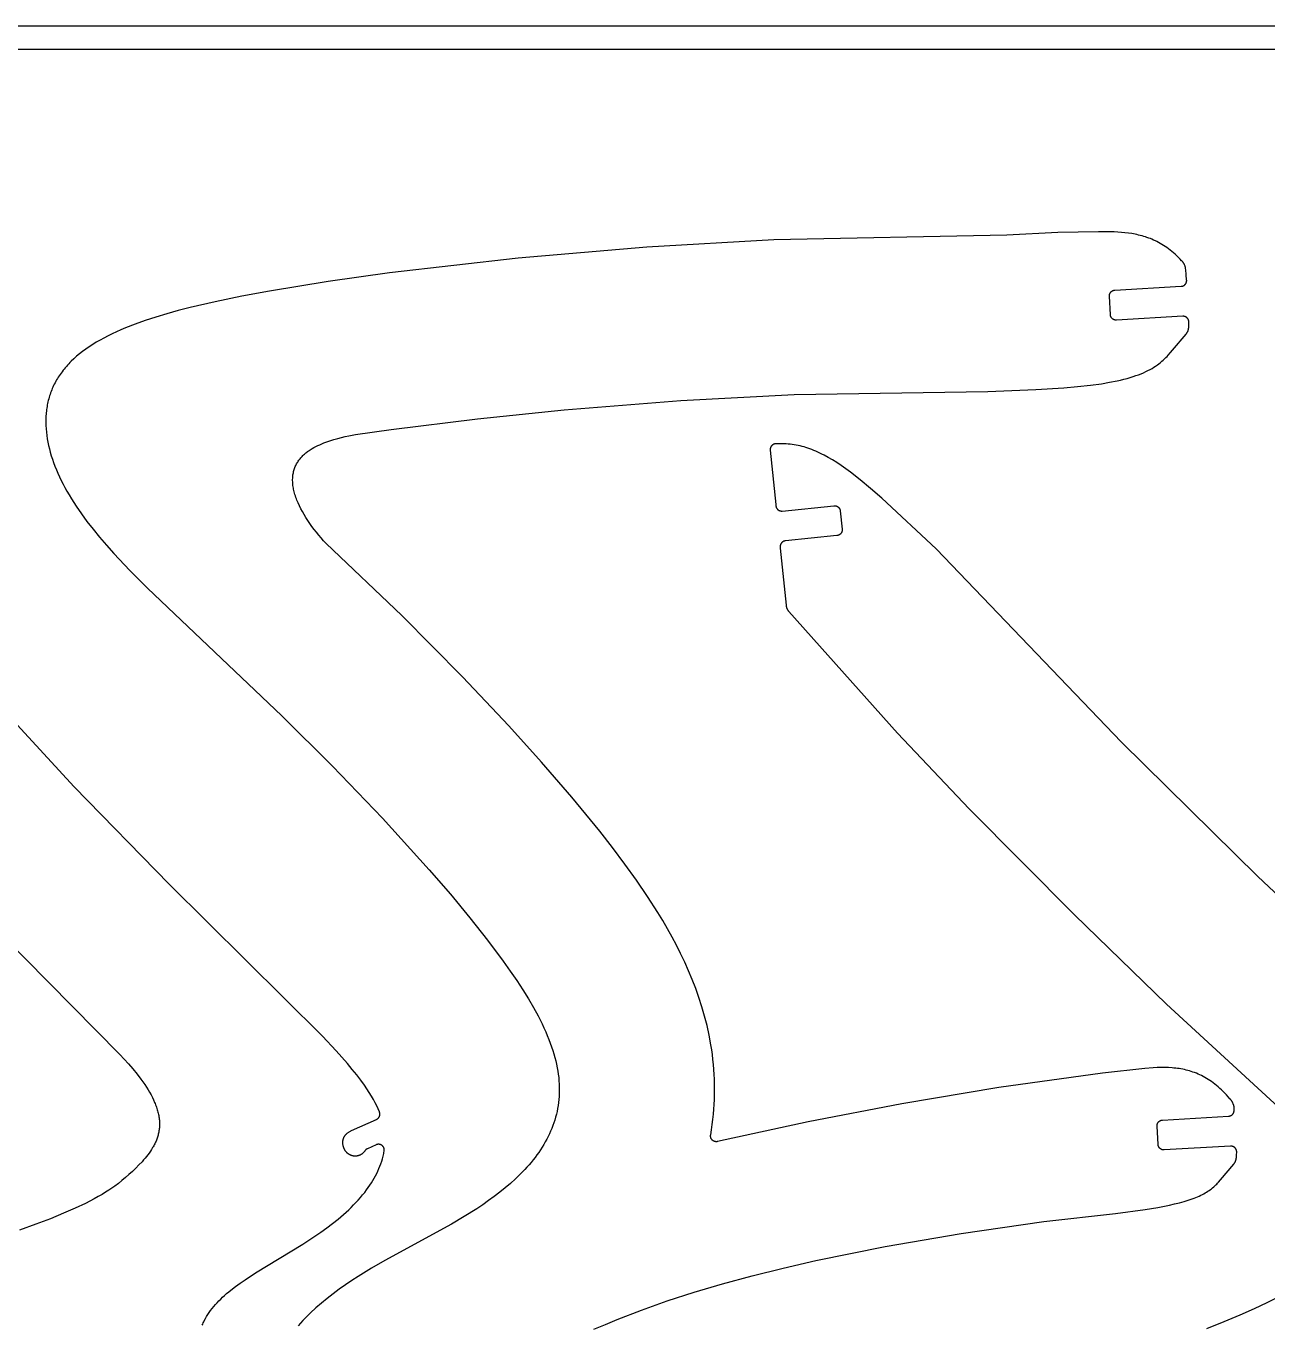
# Model space of a CAD drawing. Header units: millimetres. Extents: x -13379 to -9942, y 7 to 1157.
# Drawn here: x -10735.1 to -10305.1, y 706.6 to 1156.5 of the extents above; entities that cross this region are included whole.
import ezdxf

# ---------------------------------------------------------------- set-up
doc = ezdxf.new("R2010")
doc.units = ezdxf.units.MM
doc.header["$MEASUREMENT"] = 0
doc.layers.add('SECCIONES', color=7, linetype='Continuous')
doc.layers.add('TABLERO GONZALO', color=1, linetype='Continuous')

msp = doc.modelspace()

# ---------------------------------------------------------------- linework, layer by layer
at = {"layer": 'SECCIONES'}
for points in [[(-10377.57, 1084.96, 0), (-10395.27, 1084.11, 0), (-10476.02, 1082.5, 0), (-10519.97, 1079.94, 0), (-10564.61, 1076.12, 0), (-10609.09, 1071.02, 0), (-10630.43, 1068.02, 0), (-10650.71, 1064.71, 0), (-10660.31, 1062.93, 0), (-10669.49, 1061.03, 0), (-10678.17, 1059.01, 0), (-10682.3, 1057.94, 0), (-10686.28, 1056.83, 0), (-10690.11, 1055.68, 0), (-10693.77, 1054.49, 0), (-10697.26, 1053.24, 0), (-10700.58, 1051.94, 0), (-10702.17, 1051.27, 0), (-10703.71, 1050.59, 0), (-10705.21, 1049.9, 0), (-10706.66, 1049.19, 0), (-10708.06, 1048.46, 0), (-10709.41, 1047.72, 0), (-10710.72, 1046.97, 0), (-10711.97, 1046.2, 0), (-10713.18, 1045.42, 0), (-10714.34, 1044.62, 0), (-10715.45, 1043.81, 0), (-10716.51, 1042.99, 0), (-10717.52, 1042.15, 0), (-10718.48, 1041.29, 0), (-10719.4, 1040.42, 0), (-10719.84, 1039.98, 0), (-10720.26, 1039.54, 0), (-10720.68, 1039.09, 0), (-10721.08, 1038.64, 0), (-10721.47, 1038.19, 0), (-10721.85, 1037.73, 0), (-10722.22, 1037.27, 0), (-10722.58, 1036.8, 0), (-10722.92, 1036.34, 0), (-10723.26, 1035.87, 0), (-10723.58, 1035.39, 0), (-10723.89, 1034.92, 0), (-10724.19, 1034.44, 0), (-10724.47, 1033.95, 0), (-10724.75, 1033.47, 0), (-10725.02, 1032.98, 0), (-10725.27, 1032.48, 0), (-10725.51, 1031.99, 0), (-10725.74, 1031.49, 0), (-10725.96, 1030.99, 0), (-10726.17, 1030.48, 0), (-10726.37, 1029.97, 0), (-10726.56, 1029.46, 0), (-10726.74, 1028.95, 0), (-10726.91, 1028.43, 0), (-10727.06, 1027.92, 0), (-10727.21, 1027.39, 0), (-10727.35, 1026.87, 0), (-10727.47, 1026.34, 0), (-10727.59, 1025.81, 0), (-10727.69, 1025.28, 0), (-10727.79, 1024.75, 0), (-10727.88, 1024.21, 0), (-10727.95, 1023.67, 0), (-10728.02, 1023.13, 0), (-10728.07, 1022.58, 0), (-10728.12, 1022.04, 0), (-10728.16, 1021.49, 0), (-10728.2, 1020.38, 0), (-10728.21, 1019.27, 0), (-10728.18, 1018.15, 0), (-10728.12, 1017.02, 0), (-10728.01, 1015.88, 0), (-10727.87, 1014.73, 0), (-10727.7, 1013.58, 0), (-10727.49, 1012.41, 0), (-10727.25, 1011.25, 0), (-10726.97, 1010.07, 0), (-10726.65, 1008.88, 0), (-10726.3, 1007.69, 0), (-10725.91, 1006.49, 0), (-10725.49, 1005.29, 0), (-10725.04, 1004.07, 0), (-10724.55, 1002.85, 0), (-10724.02, 1001.62, 0), (-10723.46, 1000.39, 0), (-10722.87, 999.14, 0), (-10722.24, 997.89, 0), (-10721.57, 996.63, 0), (-10720.87, 995.37, 0), (-10720.13, 994.09, 0), (-10719.36, 992.81, 0), (-10717.7, 990.22, 0), (-10715.9, 987.59, 0), (-10713.94, 984.92, 0), (-10711.85, 982.22, 0), (-10709.6, 979.46, 0), (-10707.2, 976.66, 0), (-10704.65, 973.81, 0), (-10699.12, 967.93, 0), (-10693.01, 961.79, 0), (-10646.46, 917.65, 0), (-10628.84, 900.18, 0), (-10611.51, 882.11, 0), (-10595.37, 864.31, 0), (-10588.02, 855.78, 0), (-10581.26, 847.63, 0), (-10575.15, 839.91, 0), (-10569.73, 832.66, 0), (-10567.28, 829.21, 0), (-10565.02, 825.88, 0), (-10562.92, 822.67, 0), (-10561, 819.56, 0), (-10559.26, 816.56, 0), (-10557.68, 813.67, 0), (-10556.27, 810.87, 0), (-10555.62, 809.5, 0), (-10555.02, 808.16, 0), (-10554.45, 806.83, 0), (-10553.92, 805.53, 0), (-10553.43, 804.24, 0), (-10552.98, 802.98, 0), (-10552.57, 801.73, 0), (-10552.19, 800.5, 0), (-10551.85, 799.28, 0), (-10551.54, 798.08, 0), (-10551.27, 796.9, 0), (-10551.03, 795.73, 0), (-10550.83, 794.57, 0), (-10550.66, 793.43, 0), (-10550.52, 792.3, 0), (-10550.42, 791.18, 0), (-10550.35, 790.07, 0), (-10550.31, 788.98, 0), (-10550.3, 787.89, 0), (-10550.33, 786.82, 0), (-10550.38, 785.75, 0), (-10550.47, 784.7, 0), (-10550.58, 783.66, 0), (-10550.73, 782.63, 0), (-10550.9, 781.6, 0), (-10551.1, 780.59, 0), (-10551.33, 779.58, 0), (-10551.6, 778.58, 0), (-10551.88, 777.6, 0), (-10552.2, 776.62, 0), (-10552.55, 775.65, 0), (-10552.92, 774.68, 0), (-10553.32, 773.73, 0), (-10553.74, 772.79, 0), (-10554.19, 771.85, 0), (-10554.67, 770.92, 0), (-10555.17, 770, 0), (-10555.7, 769.09, 0), (-10556.25, 768.18, 0), (-10556.83, 767.29, 0), (-10557.43, 766.4, 0), (-10558.06, 765.52, 0), (-10558.7, 764.65, 0), (-10559.38, 763.79, 0), (-10560.07, 762.94, 0), (-10560.79, 762.09, 0), (-10561.52, 761.26, 0), (-10562.28, 760.43, 0), (-10563.06, 759.61, 0), (-10563.86, 758.79, 0), (-10565.51, 757.2, 0), (-10567.24, 755.63, 0), (-10569.04, 754.09, 0), (-10570.91, 752.59, 0), (-10572.83, 751.12, 0), (-10574.82, 749.68, 0), (-10576.85, 748.27, 0), (-10578.93, 746.88, 0), (-10583.22, 744.19, 0), (-10587.65, 741.58, 0), (-10610.77, 728.92, 0), (-10615.4, 726.24, 0), (-10619.94, 723.44, 0), (-10622.18, 721.99, 0), (-10624.38, 720.5, 0), (-10626.54, 718.98, 0), (-10628.65, 717.41, 0), (-10630.71, 715.81, 0), (-10632.71, 714.17, 0), (-10634.64, 712.49, 0), (-10636.5, 710.77, 0), (-10638.28, 709.03, 0), (-10639.14, 708.14, 0), (-10639.97, 707.25, 0), (-10640.78, 706.34, 0)], [(-10538.29, 705.1, 0), (-10534.34, 706.82, 0), (-10530.29, 708.5, 0), (-10521.83, 711.77, 0), (-10512.93, 714.91, 0), (-10503.58, 717.93, 0), (-10493.77, 720.84, 0), (-10483.49, 723.64, 0), (-10472.73, 726.33, 0), (-10461.48, 728.93, 0), (-10437.41, 733.83, 0), (-10411.12, 738.33, 0), (-10382.38, 742.41, 0), (-10357.58, 745.24, 0), (-10347.36, 746.62, 0), (-10342.93, 747.34, 0), (-10338.95, 748.11, 0), (-10337.14, 748.51, 0), (-10335.44, 748.93, 0), (-10333.85, 749.36, 0), (-10332.38, 749.81, 0), (-10331.68, 750.04, 0), (-10331.01, 750.28, 0), (-10330.36, 750.52, 0), (-10329.74, 750.77, 0), (-10329.14, 751.02, 0), (-10328.57, 751.27, 0), (-10328.02, 751.53, 0), (-10327.49, 751.8, 0), (-10326.98, 752.07, 0), (-10326.49, 752.34, 0), (-10326.03, 752.63, 0), (-10325.58, 752.91, 0), (-10325.15, 753.21, 0), (-10324.74, 753.51, 0), (-10324.34, 753.81, 0), (-10323.96, 754.12, 0), (-10323.59, 754.44, 0), (-10323.23, 754.77, 0), (-10322.89, 755.1, 0), (-10322.55, 755.43, 0), (-10322.23, 755.78, 0), (-10321.91, 756.12, 0), (-10321.28, 756.84, 0), (-10316.64, 762.34, 0), (-10316.59, 762.4, 0), (-10316.54, 762.47, 0), (-10316.49, 762.53, 0), (-10316.45, 762.59, 0), (-10316.4, 762.66, 0), (-10316.36, 762.73, 0), (-10316.31, 762.79, 0), (-10316.27, 762.86, 0), (-10316.23, 762.93, 0), (-10316.19, 763, 0), (-10316.15, 763.07, 0), (-10316.12, 763.15, 0), (-10316.08, 763.22, 0), (-10316.05, 763.29, 0), (-10316.01, 763.37, 0), (-10315.98, 763.44, 0), (-10315.95, 763.52, 0), (-10315.93, 763.59, 0), (-10315.9, 763.67, 0), (-10315.88, 763.75, 0), (-10315.85, 763.83, 0), (-10315.83, 763.9, 0), (-10315.81, 763.98, 0), (-10315.79, 764.06, 0), (-10315.78, 764.14, 0), (-10315.76, 764.22, 0), (-10315.75, 764.3, 0), (-10315.74, 764.38, 0), (-10315.73, 764.46, 0), (-10315.72, 764.54, 0), (-10315.71, 764.61, 0), (-10315.71, 764.69, 0), (-10315.66, 765.53, 0), (-10315.61, 766.43, 0), (-10315.6, 766.5, 0), (-10315.6, 766.57, 0), (-10315.61, 766.64, 0), (-10315.61, 766.71, 0), (-10315.62, 766.77, 0), (-10315.63, 766.84, 0), (-10315.64, 766.91, 0), (-10315.65, 766.98, 0), (-10315.67, 767.04, 0), (-10315.69, 767.11, 0), (-10315.71, 767.18, 0), (-10315.73, 767.24, 0), (-10315.75, 767.31, 0), (-10315.78, 767.37, 0), (-10315.81, 767.43, 0), (-10315.84, 767.49, 0), (-10315.88, 767.55, 0), (-10315.91, 767.61, 0), (-10315.95, 767.67, 0), (-10315.99, 767.72, 0), (-10316.03, 767.78, 0), (-10316.07, 767.83, 0), (-10316.12, 767.88, 0), (-10316.17, 767.93, 0), (-10316.21, 767.98, 0), (-10316.26, 768.03, 0), (-10316.32, 768.08, 0), (-10316.37, 768.12, 0), (-10316.42, 768.16, 0), (-10316.48, 768.2, 0), (-10316.54, 768.24, 0), (-10316.6, 768.27, 0), (-10316.66, 768.31, 0), (-10316.72, 768.34, 0), (-10316.78, 768.37, 0), (-10316.84, 768.39, 0), (-10316.91, 768.42, 0), (-10316.97, 768.44, 0), (-10317.04, 768.46, 0), (-10317.1, 768.48, 0), (-10317.17, 768.5, 0), (-10317.24, 768.51, 0), (-10317.31, 768.52, 0), (-10317.37, 768.53, 0), (-10317.44, 768.54, 0), (-10317.51, 768.54, 0), (-10317.58, 768.54, 0), (-10317.65, 768.54, 0), (-10317.72, 768.54, 0), (-10340.72, 767.22, 0), (-10340.79, 767.22, 0), (-10340.86, 767.22, 0), (-10340.93, 767.22, 0), (-10340.99, 767.22, 0), (-10341.06, 767.23, 0), (-10341.13, 767.24, 0), (-10341.2, 767.25, 0), (-10341.26, 767.26, 0), (-10341.33, 767.28, 0), (-10341.4, 767.3, 0), (-10341.46, 767.32, 0), (-10341.53, 767.34, 0), (-10341.59, 767.36, 0), (-10341.65, 767.39, 0), (-10341.71, 767.42, 0), (-10341.78, 767.45, 0), (-10341.83, 767.48, 0), (-10341.89, 767.52, 0), (-10341.95, 767.56, 0), (-10342.01, 767.59, 0), (-10342.06, 767.64, 0), (-10342.11, 767.68, 0), (-10342.17, 767.72, 0), (-10342.22, 767.77, 0), (-10342.27, 767.82, 0), (-10342.31, 767.87, 0), (-10342.36, 767.92, 0), (-10342.4, 767.97, 0), (-10342.44, 768.02, 0), (-10342.48, 768.08, 0), (-10342.52, 768.14, 0), (-10342.56, 768.19, 0), (-10342.59, 768.25, 0), (-10342.62, 768.31, 0), (-10342.65, 768.38, 0), (-10342.68, 768.44, 0), (-10342.7, 768.5, 0), (-10342.73, 768.57, 0), (-10342.75, 768.63, 0), (-10342.77, 768.7, 0), (-10342.78, 768.76, 0), (-10342.8, 768.83, 0), (-10342.81, 768.9, 0), (-10342.82, 768.96, 0), (-10342.83, 769.03, 0), (-10342.83, 769.1, 0), (-10343.2, 775.49, 0), (-10343.2, 775.56, 0), (-10343.2, 775.63, 0), (-10343.2, 775.69, 0), (-10343.2, 775.76, 0), (-10343.19, 775.83, 0), (-10343.18, 775.9, 0), (-10343.17, 775.97, 0), (-10343.16, 776.03, 0), (-10343.14, 776.1, 0), (-10343.12, 776.17, 0), (-10343.1, 776.23, 0), (-10343.08, 776.3, 0), (-10343.06, 776.36, 0), (-10343.03, 776.42, 0), (-10343, 776.48, 0), (-10342.97, 776.54, 0), (-10342.94, 776.6, 0), (-10342.9, 776.66, 0), (-10342.86, 776.72, 0), (-10342.82, 776.78, 0), (-10342.78, 776.83, 0), (-10342.74, 776.88, 0), (-10342.7, 776.94, 0), (-10342.65, 776.99, 0), (-10342.6, 777.03, 0), (-10342.55, 777.08, 0), (-10342.5, 777.13, 0), (-10342.45, 777.17, 0), (-10342.39, 777.21, 0), (-10342.34, 777.25, 0), (-10342.28, 777.29, 0), (-10342.22, 777.32, 0), (-10342.16, 777.36, 0), (-10342.1, 777.39, 0), (-10342.04, 777.42, 0), (-10341.98, 777.45, 0), (-10341.92, 777.47, 0), (-10341.85, 777.5, 0), (-10341.79, 777.52, 0), (-10341.72, 777.54, 0), (-10341.66, 777.55, 0), (-10341.59, 777.57, 0), (-10341.52, 777.58, 0), (-10341.45, 777.59, 0), (-10341.39, 777.6, 0), (-10341.32, 777.6, 0), (-10318.4, 778.92, 0), (-10318.33, 778.92, 0), (-10318.26, 778.93, 0), (-10318.19, 778.94, 0), (-10318.12, 778.95, 0), (-10318.05, 778.97, 0), (-10317.99, 778.99, 0), (-10317.92, 779.01, 0), (-10317.85, 779.03, 0), (-10317.79, 779.05, 0), (-10317.73, 779.08, 0), (-10317.66, 779.11, 0), (-10317.6, 779.14, 0), (-10317.54, 779.17, 0), (-10317.48, 779.2, 0), (-10317.42, 779.24, 0), (-10317.36, 779.28, 0), (-10317.31, 779.32, 0), (-10317.25, 779.36, 0), (-10317.2, 779.41, 0), (-10317.15, 779.45, 0), (-10317.1, 779.5, 0), (-10317.05, 779.55, 0), (-10317, 779.6, 0), (-10316.96, 779.66, 0), (-10316.92, 779.71, 0), (-10316.87, 779.77, 0), (-10316.84, 779.83, 0), (-10316.8, 779.88, 0), (-10316.76, 779.94, 0), (-10316.73, 780.01, 0), (-10316.7, 780.07, 0), (-10316.67, 780.13, 0), (-10316.65, 780.19, 0), (-10316.62, 780.26, 0), (-10316.6, 780.33, 0), (-10316.58, 780.39, 0), (-10316.56, 780.46, 0), (-10316.55, 780.53, 0), (-10316.54, 780.6, 0), (-10316.53, 780.66, 0), (-10316.52, 780.73, 0), (-10316.52, 780.8, 0), (-10316.49, 781.33, 0), (-10316.48, 781.45, 0), (-10316.48, 781.56, 0), (-10316.48, 781.68, 0), (-10316.49, 781.79, 0), (-10316.49, 781.91, 0), (-10316.51, 782.03, 0), (-10316.52, 782.14, 0), (-10316.54, 782.26, 0), (-10316.56, 782.37, 0), (-10316.59, 782.48, 0), (-10316.61, 782.6, 0), (-10316.65, 782.71, 0), (-10316.68, 782.82, 0), (-10316.72, 782.93, 0), (-10316.76, 783.04, 0), (-10316.8, 783.14, 0), (-10317, 783.6, 0), (-10317.04, 783.69, 0), (-10317.09, 783.79, 0), (-10317.14, 783.88, 0), (-10317.19, 783.98, 0), (-10317.24, 784.07, 0), (-10317.3, 784.16, 0), (-10317.36, 784.25, 0), (-10317.42, 784.34, 0), (-10317.48, 784.43, 0), (-10317.55, 784.51, 0), (-10317.62, 784.59, 0), (-10317.69, 784.68, 0), (-10317.76, 784.75, 0), (-10317.83, 784.83, 0), (-10317.91, 784.91, 0), (-10317.99, 784.98, 0), (-10318.55, 785.64, 0), (-10319.13, 786.28, 0), (-10319.7, 786.89, 0), (-10320.27, 787.47, 0), (-10320.85, 788.03, 0), (-10321.43, 788.57, 0), (-10322.01, 789.08, 0), (-10322.59, 789.56, 0), (-10323.17, 790.03, 0), (-10323.75, 790.47, 0), (-10324.34, 790.89, 0), (-10324.92, 791.29, 0), (-10325.5, 791.66, 0), (-10326.09, 792.02, 0), (-10326.67, 792.36, 0), (-10327.25, 792.68, 0), (-10327.84, 792.98, 0), (-10328.42, 793.26, 0), (-10329.01, 793.52, 0), (-10329.59, 793.77, 0), (-10330.18, 794, 0), (-10330.76, 794.21, 0), (-10331.35, 794.41, 0), (-10331.94, 794.59, 0), (-10332.53, 794.76, 0), (-10333.12, 794.91, 0), (-10333.72, 795.05, 0), (-10334.31, 795.18, 0), (-10334.91, 795.29, 0), (-10335.51, 795.39, 0), (-10336.12, 795.47, 0), (-10336.73, 795.55, 0), (-10337.34, 795.61, 0), (-10337.96, 795.67, 0), (-10339.21, 795.74, 0), (-10340.48, 795.77, 0), (-10341.79, 795.77, 0), (-10343.13, 795.74, 0), (-10344.51, 795.67, 0), (-10347.42, 795.45, 0), (-10362.1, 793.83, 0), (-10398.01, 788.83, 0), (-10431.66, 783.17, 0), (-10464.06, 776.92, 0), (-10495.44, 770.13, 0), (-10495.51, 770.12, 0), (-10495.58, 770.1, 0), (-10495.65, 770.09, 0), (-10495.72, 770.09, 0), (-10495.78, 770.08, 0), (-10495.85, 770.08, 0), (-10495.92, 770.08, 0), (-10495.99, 770.08, 0), (-10496.06, 770.09, 0), (-10496.13, 770.09, 0), (-10496.2, 770.1, 0), (-10496.27, 770.12, 0), (-10496.33, 770.13, 0), (-10496.4, 770.15, 0), (-10496.47, 770.17, 0), (-10496.53, 770.19, 0), (-10496.6, 770.21, 0), (-10496.66, 770.24, 0), (-10496.73, 770.26, 0), (-10496.79, 770.29, 0), (-10496.85, 770.33, 0), (-10496.91, 770.36, 0), (-10496.97, 770.4, 0), (-10497.03, 770.43, 0), (-10497.08, 770.47, 0), (-10497.14, 770.52, 0), (-10497.19, 770.56, 0), (-10497.24, 770.61, 0), (-10497.29, 770.65, 0), (-10497.34, 770.7, 0), (-10497.39, 770.76, 0), (-10497.43, 770.81, 0), (-10497.48, 770.86, 0), (-10497.52, 770.92, 0), (-10497.56, 770.97, 0), (-10497.59, 771.03, 0), (-10497.63, 771.09, 0), (-10497.66, 771.15, 0), (-10497.69, 771.22, 0), (-10497.72, 771.28, 0), (-10497.75, 771.34, 0), (-10497.77, 771.41, 0), (-10497.79, 771.47, 0), (-10497.81, 771.54, 0), (-10497.83, 771.61, 0), (-10497.85, 771.67, 0), (-10497.86, 771.74, 0), (-10497.87, 771.81, 0), (-10497.88, 771.88, 0), (-10497.88, 771.95, 0), (-10497.89, 772.02, 0), (-10497.89, 772.08, 0), (-10497.89, 772.15, 0), (-10497.88, 772.22, 0), (-10497.88, 772.29, 0), (-10497.87, 772.36, 0), (-10497.86, 772.43, 0), (-10497.56, 774.21, 0), (-10497.3, 775.99, 0), (-10497.08, 777.78, 0), (-10496.89, 779.57, 0), (-10496.74, 781.3, 0), (-10496.62, 783.03, 0), (-10496.54, 784.76, 0), (-10496.49, 786.49, 0), (-10496.48, 788.22, 0), (-10496.49, 789.96, 0), (-10496.54, 791.69, 0), (-10496.62, 793.42, 0), (-10496.74, 795.13, 0), (-10496.88, 796.84, 0), (-10497.06, 798.55, 0), (-10497.27, 800.26, 0), (-10497.51, 801.96, 0), (-10497.78, 803.65, 0), (-10498.4, 807.03, 0), (-10499.13, 810.33, 0), (-10499.96, 813.6, 0), (-10500.9, 816.85, 0), (-10501.93, 820.06, 0), (-10503.04, 823.16, 0), (-10504.23, 826.24, 0), (-10505.5, 829.28, 0), (-10506.85, 832.29, 0), (-10508.26, 835.22, 0), (-10509.72, 838.12, 0), (-10511.25, 840.99, 0), (-10512.83, 843.82, 0), (-10514.49, 846.67, 0), (-10516.2, 849.48, 0), (-10519.75, 855.02, 0), (-10523.59, 860.66, 0), (-10527.57, 866.2, 0), (-10531.88, 871.94, 0), (-10536.3, 877.61, 0), (-10545.94, 889.38, 0), (-10556.45, 901.55, 0), (-10567.74, 914.08, 0), (-10583.8, 931.09, 0), (-10604.89, 952.3, 0), (-10631.13, 977.33, 0), (-10631.98, 978.26, 0), (-10632.83, 979.21, 0), (-10633.66, 980.19, 0), (-10634.47, 981.18, 0), (-10635.26, 982.19, 0), (-10636.03, 983.21, 0), (-10636.76, 984.23, 0), (-10637.46, 985.26, 0), (-10638.12, 986.28, 0), (-10638.75, 987.31, 0), (-10639.33, 988.33, 0), (-10639.87, 989.34, 0), (-10640.37, 990.34, 0), (-10640.82, 991.34, 0), (-10641.03, 991.83, 0), (-10641.23, 992.32, 0), (-10641.41, 992.8, 0), (-10641.58, 993.28, 0), (-10641.74, 993.76, 0), (-10641.89, 994.23, 0), (-10642.02, 994.69, 0), (-10642.15, 995.16, 0), (-10642.26, 995.61, 0), (-10642.35, 996.07, 0), (-10642.44, 996.51, 0), (-10642.51, 996.96, 0), (-10642.57, 997.39, 0), (-10642.62, 997.83, 0), (-10642.66, 998.25, 0), (-10642.68, 998.67, 0), (-10642.69, 999.09, 0), (-10642.69, 999.5, 0), (-10642.68, 999.9, 0), (-10642.65, 1000.3, 0), (-10642.62, 1000.69, 0), (-10642.57, 1001.07, 0), (-10642.51, 1001.45, 0), (-10642.44, 1001.82, 0), (-10642.35, 1002.19, 0), (-10642.26, 1002.55, 0), (-10642.15, 1002.9, 0), (-10642.04, 1003.25, 0), (-10641.91, 1003.59, 0), (-10641.78, 1003.93, 0), (-10641.63, 1004.26, 0), (-10641.47, 1004.58, 0), (-10641.31, 1004.89, 0), (-10641.13, 1005.2, 0), (-10640.94, 1005.51, 0), (-10640.75, 1005.81, 0), (-10640.55, 1006.1, 0), (-10640.33, 1006.38, 0), (-10640.11, 1006.66, 0), (-10639.88, 1006.93, 0), (-10639.65, 1007.2, 0), (-10639.4, 1007.46, 0), (-10639.15, 1007.72, 0), (-10638.89, 1007.97, 0), (-10638.62, 1008.21, 0), (-10638.35, 1008.45, 0), (-10638.07, 1008.68, 0), (-10637.79, 1008.9, 0), (-10637.5, 1009.12, 0), (-10637.2, 1009.34, 0), (-10636.9, 1009.55, 0), (-10636.59, 1009.75, 0), (-10636.28, 1009.95, 0), (-10635.96, 1010.15, 0), (-10635.32, 1010.52, 0), (-10634.66, 1010.87, 0), (-10633.99, 1011.21, 0), (-10633.31, 1011.52, 0), (-10632.62, 1011.82, 0), (-10631.92, 1012.11, 0), (-10631.23, 1012.37, 0), (-10630.53, 1012.62, 0), (-10629.83, 1012.86, 0), (-10628.44, 1013.29, 0), (-10627.07, 1013.68, 0), (-10625.74, 1014.01, 0), (-10624.46, 1014.31, 0), (-10623.23, 1014.58, 0), (-10620.97, 1015.01, 0), (-10608.51, 1016.79, 0), (-10578.61, 1020.51, 0), (-10548.62, 1023.57, 0), (-10508.23, 1026.8, 0), (-10468.88, 1028.91, 0), (-10401.87, 1029.96, 0), (-10385.19, 1030.6, 0), (-10375.5, 1031.24, 0), (-10370.81, 1031.64, 0), (-10366.29, 1032.12, 0), (-10362.4, 1032.64, 0), (-10359.63, 1033.12, 0), (-10357.06, 1033.63, 0), (-10355.86, 1033.9, 0), (-10354.7, 1034.19, 0), (-10353.59, 1034.48, 0), (-10352.53, 1034.79, 0), (-10351.52, 1035.1, 0), (-10350.55, 1035.43, 0), (-10349.63, 1035.76, 0), (-10348.75, 1036.1, 0), (-10347.91, 1036.45, 0), (-10347.11, 1036.82, 0), (-10346.36, 1037.18, 0), (-10345.64, 1037.56, 0), (-10344.95, 1037.95, 0), (-10344.3, 1038.34, 0), (-10343.69, 1038.74, 0), (-10343.1, 1039.14, 0), (-10342.55, 1039.56, 0), (-10342.02, 1039.97, 0), (-10341.52, 1040.39, 0), (-10341.04, 1040.82, 0), (-10340.58, 1041.25, 0), (-10340.15, 1041.68, 0), (-10339.73, 1042.11, 0), (-10339.32, 1042.55, 0), (-10338.55, 1043.42, 0), (-10337.81, 1044.29, 0), (-10333.17, 1049.79, 0), (-10333.12, 1049.85, 0), (-10333.07, 1049.91, 0), (-10333.02, 1049.98, 0), (-10332.98, 1050.04, 0), (-10332.93, 1050.11, 0), (-10332.89, 1050.17, 0), (-10332.84, 1050.24, 0), (-10332.8, 1050.31, 0), (-10332.76, 1050.38, 0), (-10332.72, 1050.45, 0), (-10332.68, 1050.52, 0), (-10332.64, 1050.59, 0), (-10332.61, 1050.66, 0), (-10332.58, 1050.74, 0), (-10332.54, 1050.81, 0), (-10332.51, 1050.89, 0), (-10332.48, 1050.96, 0), (-10332.46, 1051.04, 0), (-10332.43, 1051.12, 0), (-10332.41, 1051.19, 0), (-10332.38, 1051.27, 0), (-10332.36, 1051.35, 0), (-10332.34, 1051.43, 0), (-10332.32, 1051.51, 0), (-10332.31, 1051.59, 0), (-10332.29, 1051.66, 0), (-10332.28, 1051.74, 0), (-10332.27, 1051.82, 0), (-10332.26, 1051.9, 0), (-10332.25, 1051.98, 0), (-10332.24, 1052.06, 0), (-10332.24, 1052.14, 0), (-10332.15, 1053.58, 0), (-10332.15, 1053.62, 0), (-10332.15, 1053.65, 0), (-10332.15, 1053.69, 0), (-10332.15, 1053.73, 0), (-10332.15, 1053.77, 0), (-10332.15, 1053.81, 0), (-10332.16, 1053.85, 0), (-10332.16, 1053.89, 0), (-10332.19, 1054.19, 0), (-10332.2, 1054.26, 0), (-10332.21, 1054.33, 0), (-10332.22, 1054.4, 0), (-10332.24, 1054.47, 0), (-10332.26, 1054.53, 0), (-10332.28, 1054.6, 0), (-10332.3, 1054.66, 0), (-10332.32, 1054.73, 0), (-10332.35, 1054.79, 0), (-10332.38, 1054.86, 0), (-10332.41, 1054.92, 0), (-10332.44, 1054.98, 0), (-10332.48, 1055.04, 0), (-10332.52, 1055.1, 0), (-10332.56, 1055.15, 0), (-10332.6, 1055.21, 0), (-10332.64, 1055.26, 0), (-10332.69, 1055.32, 0), (-10332.73, 1055.37, 0), (-10332.78, 1055.42, 0), (-10332.83, 1055.46, 0), (-10332.88, 1055.51, 0), (-10332.94, 1055.55, 0), (-10332.99, 1055.6, 0), (-10333.05, 1055.64, 0), (-10333.11, 1055.68, 0), (-10333.17, 1055.71, 0), (-10333.23, 1055.75, 0), (-10333.29, 1055.78, 0), (-10333.35, 1055.81, 0), (-10333.41, 1055.84, 0), (-10333.48, 1055.86, 0), (-10333.54, 1055.88, 0), (-10333.61, 1055.91, 0), (-10333.68, 1055.92, 0), (-10333.74, 1055.94, 0), (-10333.81, 1055.95, 0), (-10333.88, 1055.97, 0), (-10333.95, 1055.98, 0), (-10334.02, 1055.98, 0), (-10334.09, 1055.99, 0), (-10334.16, 1055.99, 0), (-10334.23, 1055.99, 0), (-10334.3, 1055.99, 0), (-10357.25, 1054.67, 0), (-10357.32, 1054.66, 0), (-10357.39, 1054.66, 0), (-10357.46, 1054.66, 0), (-10357.52, 1054.67, 0), (-10357.59, 1054.67, 0), (-10357.66, 1054.68, 0), (-10357.73, 1054.69, 0), (-10357.79, 1054.71, 0), (-10357.86, 1054.72, 0), (-10357.93, 1054.74, 0), (-10357.99, 1054.76, 0), (-10358.06, 1054.78, 0), (-10358.12, 1054.81, 0), (-10358.18, 1054.84, 0), (-10358.24, 1054.87, 0), (-10358.31, 1054.9, 0), (-10358.36, 1054.93, 0), (-10358.42, 1054.96, 0), (-10358.48, 1055, 0), (-10358.54, 1055.04, 0), (-10358.59, 1055.08, 0), (-10358.64, 1055.12, 0), (-10358.7, 1055.17, 0), (-10358.75, 1055.22, 0), (-10358.8, 1055.26, 0), (-10358.84, 1055.31, 0), (-10358.89, 1055.36, 0), (-10358.93, 1055.42, 0), (-10358.97, 1055.47, 0), (-10359.01, 1055.53, 0), (-10359.05, 1055.58, 0), (-10359.09, 1055.64, 0), (-10359.12, 1055.7, 0), (-10359.15, 1055.76, 0), (-10359.18, 1055.82, 0), (-10359.21, 1055.89, 0), (-10359.23, 1055.95, 0), (-10359.26, 1056.01, 0), (-10359.28, 1056.08, 0), (-10359.3, 1056.14, 0), (-10359.31, 1056.21, 0), (-10359.33, 1056.28, 0), (-10359.34, 1056.34, 0), (-10359.35, 1056.41, 0), (-10359.36, 1056.48, 0), (-10359.36, 1056.55, 0), (-10359.73, 1062.94, 0), (-10359.73, 1063, 0), (-10359.73, 1063.07, 0), (-10359.73, 1063.14, 0), (-10359.73, 1063.21, 0), (-10359.72, 1063.28, 0), (-10359.71, 1063.35, 0), (-10359.7, 1063.41, 0), (-10359.69, 1063.48, 0), (-10359.67, 1063.55, 0), (-10359.65, 1063.61, 0), (-10359.63, 1063.68, 0), (-10359.61, 1063.74, 0), (-10359.59, 1063.81, 0), (-10359.56, 1063.87, 0), (-10359.53, 1063.93, 0), (-10359.5, 1063.99, 0), (-10359.47, 1064.05, 0), (-10359.43, 1064.11, 0), (-10359.39, 1064.17, 0), (-10359.35, 1064.22, 0), (-10359.31, 1064.28, 0), (-10359.27, 1064.33, 0), (-10359.23, 1064.38, 0), (-10359.18, 1064.43, 0), (-10359.13, 1064.48, 0), (-10359.08, 1064.53, 0), (-10359.03, 1064.57, 0), (-10358.98, 1064.62, 0), (-10358.92, 1064.66, 0), (-10358.87, 1064.7, 0), (-10358.81, 1064.74, 0), (-10358.75, 1064.77, 0), (-10358.69, 1064.81, 0), (-10358.63, 1064.84, 0), (-10358.57, 1064.87, 0), (-10358.51, 1064.89, 0), (-10358.45, 1064.92, 0), (-10358.38, 1064.94, 0), (-10358.32, 1064.96, 0), (-10358.25, 1064.98, 0), (-10358.19, 1065, 0), (-10358.12, 1065.01, 0), (-10358.05, 1065.03, 0), (-10357.98, 1065.04, 0), (-10357.92, 1065.04, 0), (-10357.85, 1065.05, 0), (-10334.83, 1066.37, 0), (-10334.76, 1066.38, 0), (-10334.69, 1066.38, 0), (-10334.62, 1066.39, 0), (-10334.55, 1066.41, 0), (-10334.48, 1066.42, 0), (-10334.42, 1066.44, 0), (-10334.35, 1066.46, 0), (-10334.28, 1066.48, 0), (-10334.22, 1066.5, 0), (-10334.15, 1066.53, 0), (-10334.09, 1066.56, 0), (-10334.03, 1066.59, 0), (-10333.97, 1066.62, 0), (-10333.91, 1066.66, 0), (-10333.85, 1066.69, 0), (-10333.79, 1066.73, 0), (-10333.74, 1066.77, 0), (-10333.68, 1066.82, 0), (-10333.63, 1066.86, 0), (-10333.58, 1066.91, 0), (-10333.53, 1066.95, 0), (-10333.48, 1067, 0), (-10333.43, 1067.06, 0), (-10333.39, 1067.11, 0), (-10333.34, 1067.16, 0), (-10333.3, 1067.22, 0), (-10333.26, 1067.28, 0), (-10333.23, 1067.34, 0), (-10333.19, 1067.4, 0), (-10333.16, 1067.46, 0), (-10333.13, 1067.52, 0), (-10333.1, 1067.58, 0), (-10333.08, 1067.65, 0), (-10333.05, 1067.71, 0), (-10333.03, 1067.78, 0), (-10333.01, 1067.84, 0), (-10332.99, 1067.91, 0), (-10332.98, 1067.98, 0), (-10332.97, 1068.05, 0), (-10332.96, 1068.12, 0), (-10332.95, 1068.18, 0), (-10332.94, 1068.25, 0), (-10332.94, 1068.32, 0), (-10332.94, 1068.39, 0), (-10332.94, 1068.46, 0), (-10332.95, 1068.53, 0), (-10333.11, 1070.52, 0), (-10333.25, 1072.11, 0), (-10333.3, 1072.54, 0), (-10333.32, 1072.7, 0), (-10333.34, 1072.83, 0), (-10333.37, 1072.94, 0), (-10333.37, 1072.98, 0), (-10333.38, 1073.03, 0), (-10333.39, 1073.06, 0), (-10333.4, 1073.1, 0), (-10333.41, 1073.13, 0), (-10333.42, 1073.16, 0), (-10333.44, 1073.22, 0), (-10333.47, 1073.28, 0), (-10333.51, 1073.39, 0), (-10333.7, 1073.84, 0), (-10333.75, 1073.94, 0), (-10333.79, 1074.03, 0), (-10333.84, 1074.13, 0), (-10333.89, 1074.22, 0), (-10333.95, 1074.31, 0), (-10334, 1074.41, 0), (-10334.06, 1074.5, 0), (-10334.12, 1074.58, 0), (-10334.19, 1074.67, 0), (-10334.25, 1074.76, 0), (-10334.32, 1074.84, 0), (-10334.39, 1074.92, 0), (-10334.46, 1075, 0), (-10334.54, 1075.07, 0), (-10334.61, 1075.15, 0), (-10334.69, 1075.22, 0), (-10335.25, 1075.83, 0), (-10335.81, 1076.41, 0), (-10336.37, 1076.96, 0), (-10336.93, 1077.49, 0), (-10337.5, 1078, 0), (-10338.07, 1078.48, 0), (-10338.64, 1078.94, 0), (-10339.21, 1079.37, 0), (-10339.78, 1079.79, 0), (-10340.35, 1080.18, 0), (-10340.93, 1080.55, 0), (-10341.5, 1080.91, 0), (-10342.08, 1081.24, 0), (-10342.65, 1081.56, 0), (-10343.23, 1081.85, 0), (-10343.8, 1082.14, 0), (-10344.38, 1082.4, 0), (-10344.96, 1082.65, 0), (-10345.53, 1082.88, 0), (-10346.11, 1083.1, 0), (-10346.69, 1083.31, 0), (-10347.26, 1083.5, 0), (-10347.84, 1083.68, 0), (-10348.42, 1083.84, 0), (-10349, 1084, 0), (-10349.59, 1084.14, 0), (-10350.17, 1084.27, 0), (-10350.75, 1084.39, 0), (-10351.93, 1084.61, 0), (-10353.12, 1084.78, 0), (-10354.33, 1084.93, 0), (-10355.55, 1085.04, 0), (-10356.79, 1085.13, 0), (-10358.06, 1085.19, 0), (-10360.7, 1085.26, 0), (-10363.51, 1085.26, 0), (-10377.57, 1084.96, 0)], [(-10273.95, 829.79, 0), (-10308.34, 861.99, 0), (-10355.51, 908.52, 0), (-10419.69, 975.4, 0), (-10438.61, 992.97, 0), (-10442.48, 996.34, 0), (-10446.09, 999.34, 0), (-10449.47, 1001.98, 0), (-10451.08, 1003.18, 0), (-10452.65, 1004.28, 0), (-10454.18, 1005.31, 0), (-10455.68, 1006.25, 0), (-10457.14, 1007.12, 0), (-10458.58, 1007.9, 0), (-10459.29, 1008.27, 0), (-10459.99, 1008.62, 0), (-10460.7, 1008.94, 0), (-10461.39, 1009.25, 0), (-10462.09, 1009.54, 0), (-10462.78, 1009.82, 0), (-10463.47, 1010.07, 0), (-10464.15, 1010.31, 0), (-10464.84, 1010.53, 0), (-10465.52, 1010.73, 0), (-10466.21, 1010.92, 0), (-10466.89, 1011.08, 0), (-10467.58, 1011.24, 0), (-10468.27, 1011.37, 0), (-10468.96, 1011.49, 0), (-10469.65, 1011.59, 0), (-10470.34, 1011.67, 0), (-10471.04, 1011.74, 0), (-10471.74, 1011.79, 0), (-10472.45, 1011.83, 0), (-10473.16, 1011.85, 0), (-10473.88, 1011.86, 0), (-10474.6, 1011.84, 0), (-10475.33, 1011.82, 0), (-10475.38, 1011.81, 0), (-10475.43, 1011.81, 0), (-10475.48, 1011.81, 0), (-10475.53, 1011.8, 0), (-10475.58, 1011.79, 0), (-10475.63, 1011.78, 0), (-10475.68, 1011.77, 0), (-10475.73, 1011.76, 0), (-10475.78, 1011.75, 0), (-10475.83, 1011.73, 0), (-10475.88, 1011.72, 0), (-10475.93, 1011.7, 0), (-10475.98, 1011.68, 0), (-10476.02, 1011.66, 0), (-10476.07, 1011.64, 0), (-10476.12, 1011.62, 0), (-10476.16, 1011.6, 0), (-10476.21, 1011.57, 0), (-10476.25, 1011.55, 0), (-10476.3, 1011.52, 0), (-10476.34, 1011.49, 0), (-10476.38, 1011.46, 0), (-10476.42, 1011.43, 0), (-10476.47, 1011.4, 0), (-10476.51, 1011.37, 0), (-10476.54, 1011.34, 0), (-10476.58, 1011.3, 0), (-10476.62, 1011.27, 0), (-10476.66, 1011.23, 0), (-10476.69, 1011.2, 0), (-10476.72, 1011.16, 0), (-10476.76, 1011.13, 0), (-10476.79, 1011.09, 0), (-10476.82, 1011.05, 0), (-10476.85, 1011.01, 0), (-10476.88, 1010.97, 0), (-10476.91, 1010.93, 0), (-10476.94, 1010.88, 0), (-10476.96, 1010.84, 0), (-10476.99, 1010.8, 0), (-10477.01, 1010.75, 0), (-10477.04, 1010.71, 0), (-10477.06, 1010.66, 0), (-10477.08, 1010.61, 0), (-10477.1, 1010.57, 0), (-10477.12, 1010.52, 0), (-10477.13, 1010.47, 0), (-10477.15, 1010.42, 0), (-10477.16, 1010.37, 0), (-10477.18, 1010.32, 0), (-10477.19, 1010.27, 0), (-10477.2, 1010.22, 0), (-10477.21, 1010.17, 0), (-10477.22, 1010.12, 0), (-10477.23, 1010.07, 0), (-10477.23, 1010.02, 0), (-10477.24, 1009.97, 0), (-10477.24, 1009.92, 0), (-10477.24, 1009.87, 0), (-10477.24, 1009.82, 0), (-10477.24, 1009.77, 0), (-10477.24, 1009.72, 0), (-10477.24, 1009.67, 0), (-10477.23, 1009.62, 0), (-10475.31, 990.83, 0), (-10475.26, 990.33, 0), (-10475.25, 990.26, 0), (-10475.24, 990.19, 0), (-10475.23, 990.13, 0), (-10475.22, 990.06, 0), (-10475.2, 989.99, 0), (-10475.18, 989.93, 0), (-10475.16, 989.86, 0), (-10475.13, 989.8, 0), (-10475.11, 989.74, 0), (-10475.08, 989.67, 0), (-10475.05, 989.61, 0), (-10475.02, 989.55, 0), (-10474.98, 989.49, 0), (-10474.95, 989.44, 0), (-10474.91, 989.38, 0), (-10474.87, 989.32, 0), (-10474.82, 989.27, 0), (-10474.78, 989.22, 0), (-10474.74, 989.17, 0), (-10474.69, 989.12, 0), (-10474.64, 989.07, 0), (-10474.59, 989.03, 0), (-10474.54, 988.98, 0), (-10474.48, 988.94, 0), (-10474.43, 988.9, 0), (-10474.37, 988.86, 0), (-10474.31, 988.82, 0), (-10474.25, 988.79, 0), (-10474.19, 988.76, 0), (-10474.13, 988.73, 0), (-10474.07, 988.7, 0), (-10474.01, 988.67, 0), (-10473.94, 988.65, 0), (-10473.88, 988.63, 0), (-10473.81, 988.61, 0), (-10473.75, 988.59, 0), (-10473.68, 988.57, 0), (-10473.61, 988.56, 0), (-10473.55, 988.55, 0), (-10473.48, 988.54, 0), (-10473.41, 988.54, 0), (-10473.34, 988.53, 0), (-10473.27, 988.53, 0), (-10473.21, 988.53, 0), (-10473.14, 988.54, 0), (-10473.07, 988.54, 0), (-10455.16, 990.37, 0), (-10455.09, 990.38, 0), (-10455.03, 990.38, 0), (-10454.96, 990.38, 0), (-10454.89, 990.38, 0), (-10454.82, 990.38, 0), (-10454.75, 990.37, 0), (-10454.69, 990.36, 0), (-10454.62, 990.35, 0), (-10454.55, 990.34, 0), (-10454.48, 990.32, 0), (-10454.42, 990.31, 0), (-10454.35, 990.29, 0), (-10454.29, 990.27, 0), (-10454.22, 990.24, 0), (-10454.16, 990.22, 0), (-10454.1, 990.19, 0), (-10454.04, 990.16, 0), (-10453.98, 990.12, 0), (-10453.92, 990.09, 0), (-10453.86, 990.05, 0), (-10453.8, 990.02, 0), (-10453.75, 989.97, 0), (-10453.7, 989.93, 0), (-10453.64, 989.89, 0), (-10453.59, 989.84, 0), (-10453.54, 989.8, 0), (-10453.5, 989.75, 0), (-10453.45, 989.7, 0), (-10453.41, 989.64, 0), (-10453.36, 989.59, 0), (-10453.32, 989.53, 0), (-10453.29, 989.48, 0), (-10453.25, 989.42, 0), (-10453.22, 989.36, 0), (-10453.18, 989.3, 0), (-10453.15, 989.24, 0), (-10453.12, 989.18, 0), (-10453.1, 989.11, 0), (-10453.07, 989.05, 0), (-10453.05, 988.99, 0), (-10453.03, 988.92, 0), (-10453.02, 988.85, 0), (-10453, 988.79, 0), (-10452.99, 988.72, 0), (-10452.98, 988.65, 0), (-10452.97, 988.59, 0), (-10452.32, 982.22, 0), (-10452.31, 982.15, 0), (-10452.31, 982.08, 0), (-10452.31, 982.01, 0), (-10452.31, 981.94, 0), (-10452.31, 981.87, 0), (-10452.32, 981.8, 0), (-10452.33, 981.73, 0), (-10452.34, 981.66, 0), (-10452.35, 981.59, 0), (-10452.37, 981.53, 0), (-10452.39, 981.46, 0), (-10452.41, 981.39, 0), (-10452.43, 981.33, 0), (-10452.46, 981.26, 0), (-10452.48, 981.2, 0), (-10452.51, 981.13, 0), (-10452.55, 981.07, 0), (-10452.58, 981.01, 0), (-10452.62, 980.95, 0), (-10452.65, 980.89, 0), (-10452.69, 980.83, 0), (-10452.74, 980.78, 0), (-10452.78, 980.72, 0), (-10452.83, 980.67, 0), (-10452.87, 980.62, 0), (-10452.92, 980.57, 0), (-10452.98, 980.52, 0), (-10453.03, 980.48, 0), (-10453.08, 980.44, 0), (-10453.14, 980.39, 0), (-10453.2, 980.35, 0), (-10453.25, 980.32, 0), (-10453.31, 980.28, 0), (-10453.38, 980.25, 0), (-10453.44, 980.21, 0), (-10453.5, 980.19, 0), (-10453.57, 980.16, 0), (-10453.63, 980.13, 0), (-10453.7, 980.11, 0), (-10453.76, 980.09, 0), (-10453.83, 980.07, 0), (-10453.9, 980.06, 0), (-10453.97, 980.04, 0), (-10454.04, 980.03, 0), (-10454.11, 980.03, 0), (-10471.99, 978.2, 0), (-10472.06, 978.19, 0), (-10472.13, 978.18, 0), (-10472.2, 978.17, 0), (-10472.26, 978.15, 0), (-10472.33, 978.13, 0), (-10472.4, 978.11, 0), (-10472.46, 978.09, 0), (-10472.53, 978.07, 0), (-10472.59, 978.04, 0), (-10472.65, 978.01, 0), (-10472.72, 977.98, 0), (-10472.78, 977.95, 0), (-10472.84, 977.91, 0), (-10472.9, 977.87, 0), (-10472.95, 977.83, 0), (-10473.01, 977.79, 0), (-10473.06, 977.75, 0), (-10473.11, 977.7, 0), (-10473.17, 977.66, 0), (-10473.22, 977.61, 0), (-10473.26, 977.56, 0), (-10473.31, 977.51, 0), (-10473.35, 977.45, 0), (-10473.4, 977.4, 0), (-10473.44, 977.34, 0), (-10473.47, 977.28, 0), (-10473.51, 977.22, 0), (-10473.54, 977.16, 0), (-10473.58, 977.1, 0), (-10473.61, 977.04, 0), (-10473.63, 976.98, 0), (-10473.66, 976.91, 0), (-10473.68, 976.85, 0), (-10473.7, 976.78, 0), (-10473.72, 976.71, 0), (-10473.74, 976.64, 0), (-10473.75, 976.58, 0), (-10473.76, 976.51, 0), (-10473.77, 976.44, 0), (-10473.78, 976.37, 0), (-10473.78, 976.3, 0), (-10473.79, 976.23, 0), (-10473.79, 976.16, 0), (-10473.78, 975.86, 0), (-10473.78, 975.82, 0), (-10473.78, 975.78, 0), (-10473.77, 975.74, 0), (-10473.77, 975.71, 0), (-10471.75, 955.94, 0), (-10471.74, 955.87, 0), (-10471.73, 955.79, 0), (-10471.72, 955.72, 0), (-10471.71, 955.64, 0), (-10471.69, 955.56, 0), (-10471.68, 955.49, 0), (-10471.66, 955.41, 0), (-10471.64, 955.34, 0), (-10471.62, 955.26, 0), (-10471.6, 955.19, 0), (-10471.58, 955.12, 0), (-10471.55, 955.04, 0), (-10471.53, 954.97, 0), (-10471.5, 954.9, 0), (-10471.47, 954.82, 0), (-10471.44, 954.75, 0), (-10471.41, 954.68, 0), (-10471.38, 954.61, 0), (-10471.34, 954.54, 0), (-10471.3, 954.47, 0), (-10471.27, 954.41, 0), (-10471.23, 954.34, 0), (-10471.19, 954.27, 0), (-10471.15, 954.21, 0), (-10471.11, 954.14, 0), (-10471.06, 954.08, 0), (-10471.02, 954.01, 0), (-10470.97, 953.95, 0), (-10470.93, 953.89, 0), (-10470.88, 953.83, 0), (-10470.83, 953.77, 0), (-10470.78, 953.72, 0), (-10433.1, 911.56, 0), (-10408.28, 885.44, 0), (-10371.78, 848.64, 0), (-10339.9, 817.7, 0), (-10288.2, 770.15, 0)], [(-10674.03, 706.56, 0), (-10673.86, 706.94, 0), (-10673.69, 707.32, 0), (-10673.51, 707.69, 0), (-10673.32, 708.07, 0), (-10672.93, 708.8, 0), (-10672.51, 709.53, 0), (-10672.06, 710.24, 0), (-10671.59, 710.94, 0), (-10671.1, 711.63, 0), (-10670.57, 712.31, 0), (-10670.03, 712.99, 0), (-10669.46, 713.65, 0), (-10668.86, 714.3, 0), (-10668.25, 714.95, 0), (-10667.61, 715.58, 0), (-10666.94, 716.22, 0), (-10666.26, 716.84, 0), (-10665.55, 717.46, 0), (-10664.82, 718.07, 0), (-10664.07, 718.68, 0), (-10662.51, 719.88, 0), (-10660.87, 721.08, 0), (-10659.15, 722.26, 0), (-10655.52, 724.62, 0), (-10639.16, 734.58, 0), (-10634.95, 737.33, 0), (-10632.87, 738.76, 0), (-10630.84, 740.23, 0), (-10628.84, 741.74, 0), (-10626.91, 743.28, 0), (-10625.04, 744.87, 0), (-10624.14, 745.68, 0), (-10623.26, 746.5, 0), (-10622.39, 747.33, 0), (-10621.55, 748.17, 0), (-10620.74, 749.02, 0), (-10619.95, 749.88, 0), (-10619.18, 750.75, 0), (-10618.44, 751.63, 0), (-10617.73, 752.52, 0), (-10617.05, 753.42, 0), (-10616.48, 754.21, 0), (-10615.93, 755, 0), (-10615.41, 755.81, 0), (-10614.91, 756.62, 0), (-10614.43, 757.43, 0), (-10613.98, 758.26, 0), (-10613.56, 759.09, 0), (-10613.16, 759.92, 0), (-10612.78, 760.77, 0), (-10612.44, 761.61, 0), (-10612.12, 762.47, 0), (-10611.83, 763.33, 0), (-10611.56, 764.2, 0), (-10611.33, 765.08, 0), (-10611.23, 765.52, 0), (-10611.13, 765.96, 0), (-10611.04, 766.4, 0), (-10610.96, 766.85, 0), (-10610.95, 766.92, 0), (-10610.94, 766.99, 0), (-10610.93, 767.06, 0), (-10610.93, 767.13, 0), (-10610.93, 767.2, 0), (-10610.93, 767.27, 0), (-10610.93, 767.34, 0), (-10610.94, 767.41, 0), (-10610.95, 767.48, 0), (-10610.96, 767.55, 0), (-10610.97, 767.61, 0), (-10610.99, 767.68, 0), (-10611.01, 767.75, 0), (-10611.03, 767.82, 0), (-10611.05, 767.88, 0), (-10611.08, 767.95, 0), (-10611.1, 768.01, 0), (-10611.13, 768.07, 0), (-10611.16, 768.14, 0), (-10611.2, 768.2, 0), (-10611.23, 768.26, 0), (-10611.27, 768.31, 0), (-10611.31, 768.37, 0), (-10611.36, 768.43, 0), (-10611.4, 768.48, 0), (-10611.44, 768.53, 0), (-10611.49, 768.58, 0), (-10611.54, 768.63, 0), (-10611.59, 768.68, 0), (-10611.65, 768.73, 0), (-10611.7, 768.77, 0), (-10611.76, 768.81, 0), (-10611.81, 768.85, 0), (-10611.87, 768.89, 0), (-10611.93, 768.93, 0), (-10611.99, 768.96, 0), (-10612.05, 768.99, 0), (-10612.12, 769.02, 0), (-10612.18, 769.05, 0), (-10612.25, 769.07, 0), (-10612.31, 769.09, 0), (-10612.38, 769.11, 0), (-10612.45, 769.13, 0), (-10612.51, 769.15, 0), (-10612.58, 769.16, 0), (-10612.65, 769.17, 0), (-10612.72, 769.18, 0), (-10612.79, 769.19, 0), (-10612.86, 769.19, 0), (-10612.93, 769.19, 0), (-10613, 769.19, 0), (-10613.07, 769.19, 0), (-10613.14, 769.18, 0), (-10613.21, 769.17, 0), (-10613.28, 769.16, 0), (-10613.34, 769.15, 0), (-10613.41, 769.13, 0), (-10613.48, 769.11, 0), (-10613.55, 769.09, 0), (-10613.61, 769.07, 0), (-10613.68, 769.05, 0), (-10613.74, 769.02, 0), (-10616.8, 767.66, 0), (-10616.86, 767.63, 0), (-10616.92, 767.6, 0), (-10616.98, 767.57, 0), (-10617.04, 767.53, 0), (-10617.1, 767.49, 0), (-10617.15, 767.45, 0), (-10617.21, 767.41, 0), (-10617.26, 767.37, 0), (-10617.31, 767.33, 0), (-10617.36, 767.28, 0), (-10617.41, 767.23, 0), (-10617.46, 767.18, 0), (-10617.5, 767.13, 0), (-10617.55, 767.08, 0), (-10617.59, 767.03, 0), (-10617.63, 766.97, 0), (-10617.67, 766.91, 0), (-10617.71, 766.85, 0), (-10617.75, 766.79, 0), (-10617.8, 766.72, 0), (-10617.85, 766.66, 0), (-10617.89, 766.6, 0), (-10617.94, 766.54, 0), (-10618, 766.47, 0), (-10618.05, 766.41, 0), (-10618.1, 766.35, 0), (-10618.16, 766.3, 0), (-10618.22, 766.24, 0), (-10618.27, 766.18, 0), (-10618.33, 766.12, 0), (-10618.4, 766.07, 0), (-10618.46, 766.02, 0), (-10618.52, 765.96, 0), (-10618.59, 765.91, 0), (-10618.66, 765.86, 0), (-10618.72, 765.81, 0), (-10618.79, 765.76, 0), (-10618.86, 765.72, 0), (-10618.94, 765.67, 0), (-10619.01, 765.63, 0), (-10619.08, 765.59, 0), (-10619.16, 765.55, 0), (-10619.23, 765.51, 0), (-10619.31, 765.47, 0), (-10619.39, 765.43, 0), (-10619.47, 765.4, 0), (-10619.54, 765.37, 0), (-10619.62, 765.33, 0), (-10619.71, 765.31, 0), (-10619.79, 765.28, 0), (-10619.87, 765.25, 0), (-10619.95, 765.23, 0), (-10620.03, 765.21, 0), (-10620.12, 765.19, 0), (-10620.2, 765.17, 0), (-10620.28, 765.15, 0), (-10620.37, 765.14, 0), (-10620.45, 765.12, 0), (-10620.54, 765.11, 0), (-10620.62, 765.1, 0), (-10620.7, 765.09, 0), (-10620.79, 765.09, 0), (-10620.87, 765.08, 0), (-10620.96, 765.08, 0), (-10621.04, 765.08, 0), (-10621.12, 765.08, 0), (-10621.21, 765.08, 0), (-10621.29, 765.09, 0), (-10621.37, 765.09, 0), (-10621.45, 765.1, 0), (-10621.53, 765.11, 0), (-10621.61, 765.12, 0), (-10621.69, 765.13, 0), (-10621.77, 765.15, 0), (-10621.85, 765.16, 0), (-10621.93, 765.18, 0), (-10622, 765.2, 0), (-10622.08, 765.22, 0), (-10622.15, 765.24, 0), (-10622.23, 765.26, 0), (-10622.3, 765.29, 0), (-10622.37, 765.31, 0), (-10622.45, 765.34, 0), (-10622.52, 765.37, 0), (-10622.59, 765.4, 0), (-10622.66, 765.43, 0), (-10622.74, 765.46, 0), (-10622.81, 765.5, 0), (-10622.88, 765.53, 0), (-10622.95, 765.57, 0), (-10623.02, 765.61, 0), (-10623.09, 765.65, 0), (-10623.16, 765.7, 0), (-10623.23, 765.74, 0), (-10623.3, 765.79, 0), (-10623.37, 765.83, 0), (-10623.44, 765.88, 0), (-10623.51, 765.94, 0), (-10623.57, 765.99, 0), (-10623.64, 766.04, 0), (-10623.7, 766.1, 0), (-10623.77, 766.16, 0), (-10623.83, 766.22, 0), (-10623.89, 766.28, 0), (-10623.95, 766.34, 0), (-10624.01, 766.41, 0), (-10624.07, 766.47, 0), (-10624.13, 766.54, 0), (-10624.19, 766.61, 0), (-10624.24, 766.68, 0), (-10624.3, 766.75, 0), (-10624.35, 766.82, 0), (-10624.4, 766.89, 0), (-10624.46, 766.97, 0), (-10624.5, 767.05, 0), (-10624.55, 767.12, 0), (-10624.6, 767.2, 0), (-10624.64, 767.28, 0), (-10624.69, 767.36, 0), (-10624.73, 767.44, 0), (-10624.77, 767.53, 0), (-10624.81, 767.61, 0), (-10624.85, 767.69, 0), (-10624.89, 767.78, 0), (-10624.92, 767.86, 0), (-10624.99, 768.03, 0), (-10625.05, 768.21, 0), (-10625.1, 768.39, 0), (-10625.15, 768.56, 0), (-10625.19, 768.74, 0), (-10625.23, 768.92, 0), (-10625.26, 769.1, 0), (-10625.28, 769.27, 0), (-10625.31, 769.45, 0), (-10625.32, 769.63, 0), (-10625.31, 769.8, 0), (-10625.3, 769.96, 0), (-10625.29, 770.13, 0), (-10625.27, 770.29, 0), (-10625.25, 770.45, 0), (-10625.22, 770.61, 0), (-10625.19, 770.76, 0), (-10625.15, 770.91, 0), (-10625.13, 770.98, 0), (-10625.11, 771.06, 0), (-10625.09, 771.13, 0), (-10625.07, 771.2, 0), (-10625.04, 771.28, 0), (-10625.02, 771.35, 0), (-10624.99, 771.42, 0), (-10624.96, 771.49, 0), (-10624.93, 771.56, 0), (-10624.9, 771.63, 0), (-10624.87, 771.69, 0), (-10624.83, 771.76, 0), (-10624.79, 771.83, 0), (-10624.76, 771.9, 0), (-10624.72, 771.96, 0), (-10624.67, 772.03, 0), (-10624.63, 772.1, 0), (-10624.59, 772.16, 0), (-10624.54, 772.23, 0), (-10624.49, 772.29, 0), (-10624.44, 772.35, 0), (-10624.39, 772.42, 0), (-10624.33, 772.48, 0), (-10624.28, 772.54, 0), (-10624.22, 772.61, 0), (-10624.16, 772.67, 0), (-10624.1, 772.73, 0), (-10624.03, 772.79, 0), (-10623.97, 772.85, 0), (-10623.9, 772.91, 0), (-10623.75, 773.04, 0), (-10623.6, 773.16, 0), (-10623.44, 773.28, 0), (-10623.27, 773.4, 0), (-10623.09, 773.51, 0), (-10622.9, 773.63, 0), (-10622.7, 773.75, 0), (-10622.48, 773.87, 0), (-10622.26, 773.98, 0), (-10613.65, 777.82, 0), (-10613.58, 777.85, 0), (-10613.52, 777.88, 0), (-10613.46, 777.91, 0), (-10613.4, 777.95, 0), (-10613.35, 777.98, 0), (-10613.29, 778.02, 0), (-10613.24, 778.06, 0), (-10613.18, 778.11, 0), (-10613.13, 778.15, 0), (-10613.08, 778.2, 0), (-10613.03, 778.24, 0), (-10612.98, 778.29, 0), (-10612.94, 778.35, 0), (-10612.9, 778.4, 0), (-10612.85, 778.45, 0), (-10612.81, 778.51, 0), (-10612.78, 778.56, 0), (-10612.74, 778.62, 0), (-10612.71, 778.68, 0), (-10612.67, 778.74, 0), (-10612.64, 778.8, 0), (-10612.62, 778.87, 0), (-10612.59, 778.93, 0), (-10612.57, 778.99, 0), (-10612.55, 779.06, 0), (-10612.53, 779.13, 0), (-10612.51, 779.19, 0), (-10612.5, 779.26, 0), (-10612.49, 779.33, 0), (-10612.48, 779.39, 0), (-10612.47, 779.46, 0), (-10612.46, 779.53, 0), (-10612.46, 779.6, 0), (-10612.46, 779.67, 0), (-10612.46, 779.74, 0), (-10612.47, 779.8, 0), (-10612.47, 779.87, 0), (-10612.48, 779.94, 0), (-10612.49, 780.01, 0), (-10612.51, 780.07, 0), (-10612.52, 780.14, 0), (-10612.54, 780.21, 0), (-10612.56, 780.27, 0), (-10612.58, 780.34, 0), (-10612.61, 780.4, 0), (-10613.05, 781.44, 0), (-10613.55, 782.5, 0), (-10614.1, 783.6, 0), (-10614.72, 784.73, 0), (-10615.39, 785.9, 0), (-10616.14, 787.11, 0), (-10616.95, 788.36, 0), (-10617.84, 789.66, 0), (-10619.1, 791.39, 0), (-10620.49, 793.22, 0), (-10622.03, 795.15, 0), (-10623.73, 797.18, 0), (-10627.64, 801.61, 0), (-10632.34, 806.62, 0), (-10685.52, 859.24, 0), (-10718.36, 893.01, 0), (-10763.31, 941.7, 0)], [(-10751.96, 850.25, 0), (-10702.54, 800.32, 0), (-10699.55, 797.02, 0), (-10698.05, 795.28, 0), (-10696.6, 793.5, 0), (-10695.23, 791.7, 0), (-10694.58, 790.79, 0), (-10693.95, 789.89, 0), (-10693.36, 788.99, 0), (-10692.79, 788.1, 0), (-10692.26, 787.21, 0), (-10691.76, 786.32, 0), (-10691.3, 785.44, 0), (-10690.88, 784.57, 0), (-10690.5, 783.7, 0), (-10690.32, 783.28, 0), (-10690.15, 782.85, 0), (-10689.99, 782.43, 0), (-10689.84, 782.01, 0), (-10689.7, 781.59, 0), (-10689.58, 781.17, 0), (-10689.46, 780.76, 0), (-10689.35, 780.35, 0), (-10689.25, 779.94, 0), (-10689.16, 779.53, 0), (-10689.08, 779.13, 0), (-10689.02, 778.73, 0), (-10688.96, 778.33, 0), (-10688.91, 777.94, 0), (-10688.87, 777.55, 0), (-10688.84, 777.16, 0), (-10688.82, 776.78, 0), (-10688.81, 776.39, 0), (-10688.82, 776.01, 0), (-10688.83, 775.64, 0), (-10688.84, 775.26, 0), (-10688.87, 774.89, 0), (-10688.91, 774.52, 0), (-10688.96, 774.16, 0), (-10689.01, 773.8, 0), (-10689.08, 773.44, 0), (-10689.15, 773.08, 0), (-10689.23, 772.72, 0), (-10689.32, 772.37, 0), (-10689.42, 772.02, 0), (-10689.53, 771.68, 0), (-10689.64, 771.33, 0), (-10689.77, 770.99, 0), (-10689.9, 770.65, 0), (-10690.03, 770.32, 0), (-10690.18, 769.98, 0), (-10690.33, 769.65, 0), (-10690.49, 769.32, 0), (-10690.66, 769, 0), (-10690.83, 768.67, 0), (-10691.01, 768.35, 0), (-10691.19, 768.03, 0), (-10691.58, 767.4, 0), (-10691.99, 766.77, 0), (-10692.43, 766.15, 0), (-10692.88, 765.54, 0), (-10693.35, 764.94, 0), (-10693.84, 764.35, 0), (-10694.34, 763.76, 0), (-10694.86, 763.17, 0), (-10695.94, 762.02, 0), (-10697.06, 760.9, 0), (-10698.22, 759.8, 0), (-10699.4, 758.72, 0), (-10700.6, 757.66, 0), (-10701.82, 756.63, 0), (-10703.06, 755.63, 0), (-10704.32, 754.66, 0), (-10705.32, 753.97, 0), (-10706.38, 753.27, 0), (-10707.51, 752.56, 0), (-10708.72, 751.83, 0), (-10710.02, 751.09, 0), (-10711.41, 750.32, 0), (-10712.9, 749.54, 0), (-10714.5, 748.73, 0), (-10718.04, 747.06, 0), (-10722.08, 745.29, 0), (-10726.62, 743.42, 0), (-10731.69, 741.47, 0), (-10737.3, 739.44, 0)], [(-10301.19, 716.21, 0), (-10305.14, 714.26, 0), (-10309.59, 712.18, 0), (-10314.57, 710, 0), (-10320.07, 707.71, 0), (-10326.1, 705.32, 0)]]:
    msp.add_polyline3d(points, dxfattribs=at)
at = {"layer": 'TABLERO GONZALO'}
for points in [[(-12042.02, 6.54), (-12042.02, 1156.54), (-9942.02, 1156.54), (-9942.02, 6.54), (-12042.02, 6.54)], [(-12034.02, 14.54), (-12034.02, 1148.54), (-9950.02, 1148.54), (-9950.02, 14.54), (-12034.02, 14.54)]]:
    msp.add_lwpolyline(points, dxfattribs=at)

doc.saveas('drawing.dxf')
